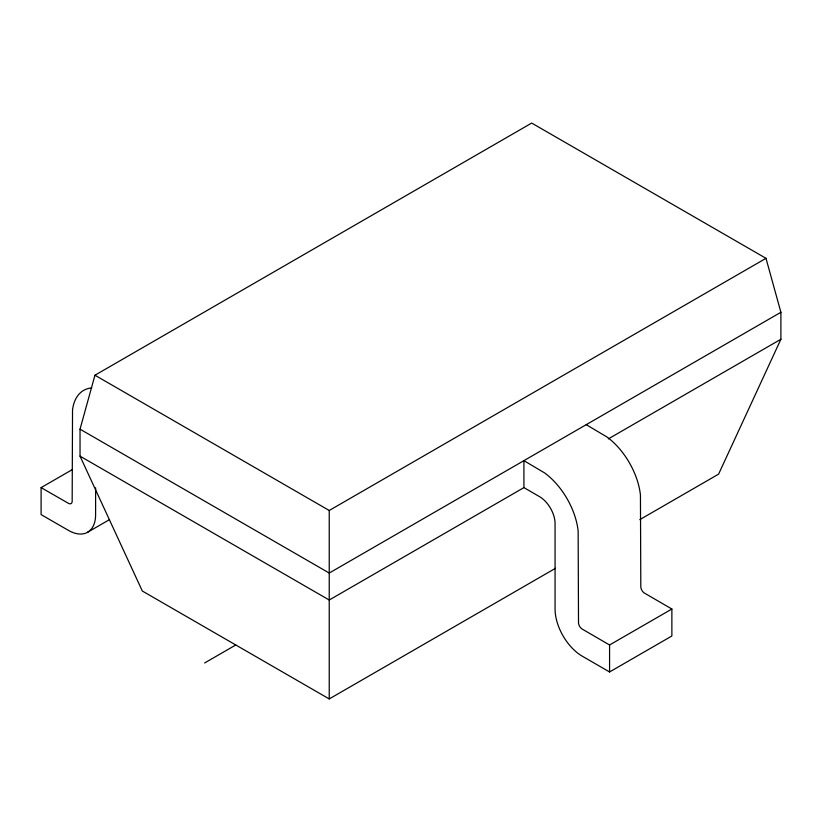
<?xml version="1.0" encoding="UTF-8"?>
<svg xmlns="http://www.w3.org/2000/svg" width="822" height="822" viewBox="0 0 822 822"><rect width="100%" height="100%" fill="white"/><g stroke="black" fill="none" stroke-linecap="round" stroke-linejoin="round"><path stroke-width="1.23" d="M555.538 568.279L329.232 698.936L142.329 591.028L80.032 456.148L80.032 429.176L94.951 375.222L531.7 123.064L765.991 258.324L780.9 312.278L780.9 339.25L718.603 474.14L639.845 519.607M95.609 487.826L95.609 514.603A38.542 22.256 60 0 1 68.36 530.334L41.1 514.603L41.1 487.621L72.254 469.639M87.625 532.245L109.49 519.627M94.951 375.222L329.232 510.483L765.991 258.324M780.9 312.278L329.232 573.047L80.032 429.176M204.637 662.964L235.78 644.982M586.22 424.676L606.883 436.934A55.136 31.832 60 0 1 640.441 495.07L640.811 587.165A5.435 3.134 60 0 0 644.119 592.898L671.872 609.02L671.872 635.992L609.575 671.964L582.325 656.223A38.542 22.256 60 0 1 555.066 609.02L555.066 523.593A22.03 12.72 60 0 0 539.489 496.611L523.912 487.621L329.232 600.019L80.032 456.148M608.342 438.886L780.9 339.25M523.912 487.621L523.912 460.649L544.585 472.907A55.136 31.832 60 0 1 578.143 531.043L578.513 623.127A5.435 3.134 60 0 0 581.822 628.861L609.575 644.982L671.872 609.02M41.1 487.621L68.853 503.557A5.435 3.134 60 0 0 72.172 501.646L72.531 409.973A55.136 31.832 60 0 1 91.694 387.922M609.575 644.982L609.575 671.964M329.232 510.483L329.232 698.936"/></g></svg>
